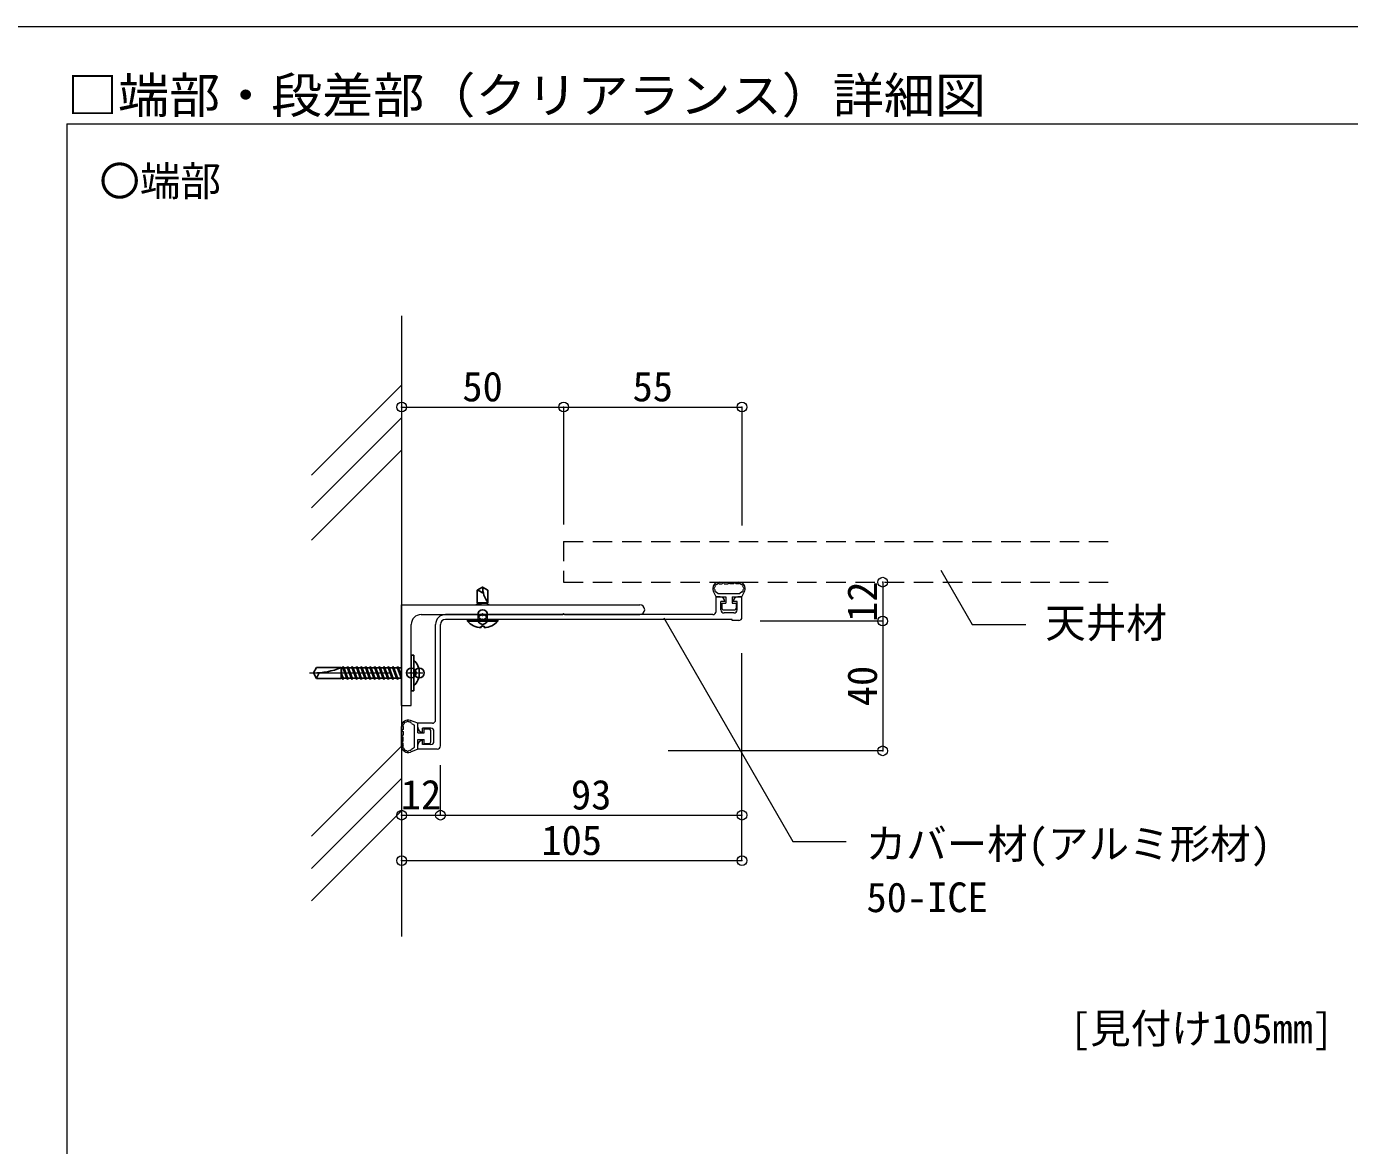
# Model space of a CAD drawing. Units: millimetres on the paper, with parts at other scales. Extents: x -195 to 195, y -140 to 138.
# Drawn here: x 48.5 to 130.1, y 68.5 to 137.5 of the extents above; entities that cross this region are included whole.
import ezdxf
from ezdxf.enums import TextEntityAlignment as Align

# ---------------------------------------------------------------- set-up
doc = ezdxf.new("R2010")
doc.units = ezdxf.units.MM
doc.header["$PDMODE"] = 32
doc.header["$PDSIZE"] = 0.6
doc.linetypes.add('CHAIN1', pattern=[8, 5, -1, 1, -1])
doc.linetypes.add('DASHED1', pattern=[1.8, 1.2, -0.6])
for name, color, linetype, lineweight in [('A-0_中心線', 4, 'CHAIN1', 9), ('A-5_寸法', 4, 'Continuous', 9), ('A-6_文字', 7, 'Continuous', 18), ('A-9_躯体他', 4, 'Continuous', 9), ('A-B_補強金具・金具・その他', 3, 'Continuous', 18), ('A-C_ビス・アンカーボルト・強調図形', 2, 'Continuous', 25), ('A-D_パネル', 4, 'DASHED1', 9), ('F-3_野縁', 7, 'Continuous', 18)]:
    doc.layers.add(name, color=color, linetype=linetype, lineweight=lineweight)
doc.layers.add('F-6_文字', color=7, linetype='Continuous')
doc.styles.add('ＭＳ ゴシック', font='')
doc.styles.get('ＭＳ ゴシック').set_extended_font_data('MS Gothic')

msp = doc.modelspace()

# ---------------------------------------------------------------- linework, layer by layer
at = {"layer": 'A-0_中心線'}
msp.add_line((65.955, 97.634), (73.464, 97.634), dxfattribs=at)
at = {"layer": 'A-5_寸法'}
for p, q in [((81.641, 114.034), (81.641, 106.782)), ((92.641, 114.034), (92.641, 106.72)), ((101.321, 100.834), (93.76, 100.834)), ((101.321, 92.834), (88.093, 92.834)), ((74.041, 88.868), (74.041, 91.944))]:
    msp.add_line(p, q, dxfattribs=at)
for points in [[(71.641, 114.034), (81.641, 114.034), (92.641, 114.034)], [(101.321, 103.234), (101.321, 100.834), (101.321, 92.834)], [(71.641, 86.062), (92.641, 86.062), (92.641, 98.854)], [(71.641, 88.868), (74.041, 88.868), (92.641, 88.868)]]:
    msp.add_lwpolyline(points, dxfattribs=at)
at = {"layer": 'A-5_寸法', "color": 7}
for p in [(71.641, 114.034), (81.641, 114.034), (92.641, 114.034), (101.321, 103.234), (101.321, 100.834), (101.321, 92.834), (71.641, 88.868), (74.041, 88.868), (92.641, 88.868), (71.641, 86.062), (92.641, 86.062)]:
    msp.add_point(p, dxfattribs=at)
at = {"layer": 'A-6_文字'}
for points in [[(104.911, 103.969), (106.848, 100.614), (110.147, 100.614)], [(87.818, 101.043), (95.788, 87.239), (99.059, 87.239)]]:
    msp.add_lwpolyline(points, dxfattribs=at)
at = {"layer": 'A-9_躯体他'}
for p, q in [((71.641, 119.652), (71.641, 81.379)), ((66.09, 109.824), (71.641, 115.376)), ((66.09, 107.824), (71.641, 113.376)), ((66.09, 105.824), (71.641, 111.376)), ((66.09, 87.575), (71.641, 93.127)), ((66.09, 85.575), (71.641, 91.127)), ((66.09, 83.575), (71.641, 89.127))]:
    msp.add_line(p, q, dxfattribs=at)
at = {"layer": 'A-B_補強金具・金具・その他'}
for p, q in [((91.241, 103.234), (92.441, 103.234)), ((91.241, 103.134), (91.421, 103.134)), ((91.541, 103.134), (91.781, 103.134)), ((92.141, 103.134), (91.901, 103.134)), ((92.441, 103.134), (92.261, 103.134)), ((91.041, 102.334), (90.867, 102.692)), ((91.041, 102.334), (91.641, 102.334)), ((91.041, 101.434), (91.041, 102.334)), ((91.291, 102.334), (91.041, 102.334)), ((91.051, 102.631), (91.165, 102.534)), ((91.165, 102.534), (92.517, 102.534)), ((91.591, 102.034), (91.341, 102.034)), ((91.341, 101.534), (91.341, 102.034)), ((91.641, 102.334), (91.641, 101.934)), ((92.041, 102.334), (92.041, 101.934)), ((92.041, 102.334), (92.641, 102.334)), ((92.641, 102.334), (92.391, 102.334)), ((92.632, 102.631), (92.517, 102.534)), ((92.641, 102.334), (92.815, 102.692)), ((92.641, 101.074), (92.641, 102.334)), ((71.641, 101.834), (86.341, 101.834)), ((71.641, 95.634), (71.641, 101.834)), ((72.841, 101.234), (76.581, 101.234)), ((76.581, 101.234), (74.341, 101.234)), ((90.841, 101.234), (76.701, 101.234)), ((76.701, 101.234), (81.581, 101.234)), ((81.641, 101.294), (81.581, 101.234)), ((81.641, 101.294), (81.701, 101.234)), ((81.701, 101.234), (86.341, 101.234)), ((91.391, 101.934), (91.391, 101.634)), ((91.391, 101.934), (91.641, 101.934)), ((91.491, 101.534), (92.191, 101.534)), ((92.141, 101.334), (91.541, 101.334)), ((92.041, 101.934), (92.291, 101.934)), ((92.291, 101.934), (92.291, 101.634)), ((72.241, 97.694), (72.241, 100.634)), ((73.741, 94.734), (73.741, 100.634)), ((74.041, 93.134), (74.041, 100.634)), ((92.041, 100.934), (74.341, 100.934)), ((72.641, 94.534), (72.183, 94.708)), ((71.641, 93.134), (71.641, 94.334)), ((71.741, 94.334), (71.741, 94.154)), ((71.741, 94.034), (71.741, 93.794)), ((72.244, 94.524), (72.441, 94.41)), ((72.441, 93.058), (72.441, 94.41)), ((72.641, 93.934), (72.641, 94.534)), ((72.641, 94.284), (72.641, 94.534)), ((73.541, 94.534), (72.641, 94.534)), ((72.641, 93.934), (73.041, 93.934)), ((73.441, 94.234), (72.941, 94.234)), ((72.941, 93.984), (72.941, 94.234)), ((73.041, 94.184), (73.341, 94.184)), ((73.041, 93.934), (73.041, 94.184)), ((73.441, 93.384), (73.441, 94.084)), ((73.641, 93.434), (73.641, 94.034)), ((71.741, 93.434), (71.741, 93.674)), ((71.741, 93.134), (71.741, 93.314)), ((72.244, 92.943), (72.441, 93.058)), ((72.641, 93.534), (73.041, 93.534)), ((72.641, 92.934), (72.641, 93.534)), ((72.941, 93.234), (72.941, 93.484)), ((73.441, 93.234), (72.941, 93.234)), ((73.041, 93.284), (73.041, 93.534)), ((73.041, 93.284), (73.341, 93.284)), ((72.641, 92.934), (72.183, 92.76))]:
    msp.add_line(p, q, dxfattribs=at)
for points in [[(92.341, 101.534), (92.341, 102.034), (92.091, 102.034)], [(92.441, 100.874), (92.041, 100.874), (92.041, 100.934)], [(71.641, 95.634), (72.241, 95.634), (72.241, 97.574)], [(73.841, 92.934), (72.641, 92.934), (72.641, 93.184)]]:
    msp.add_lwpolyline(points, dxfattribs=at)
for centre, radius, start, end in [((91.241, 102.834), 0.4, 90, 200.79657), ((90.97, 102.855), 0.0578, 107.14221, 251.25171), ((91.224, 102.851), 0.277, 149.88565, 167.74523), ((91.034, 103.019), 0.0578, 66.37918, 210.48867), ((91.224, 102.851), 0.277, 111.03344, 126.98219), ((91.186, 103.103), 0.0627, 28.88455, 174.17755), ((91.481, 103.134), 0.06, 0, 180), ((91.841, 103.134), 0.06, 0, 180), ((91.841, 103.134), 0.06, 360, 180), ((92.201, 103.134), 0.06, 360, 180), ((92.441, 102.834), 0.4, 339.20343, 90), ((92.496, 103.103), 0.0627, 5.82245, 151.11545), ((92.459, 102.851), 0.277, 53.01781, 68.96656), ((92.649, 103.019), 0.0578, 329.51133, 113.62082), ((92.459, 102.851), 0.277, 12.25477, 30.11435), ((92.713, 102.855), 0.0578, 288.74829, 72.85779), ((91.224, 102.851), 0.277, 190.64869, 206.59744), ((91.034, 102.695), 0.0664, 151.24215, 284.36724), ((91.291, 102.034), 0.3, 360, 90), ((92.391, 102.034), 0.3, 90, 180), ((92.649, 102.695), 0.0664, 255.63276, 28.75785), ((92.459, 102.851), 0.277, 333.40256, 349.35131), ((72.841, 100.634), 0.6, 90, 180), ((74.341, 100.634), 0.6, 90, 180), ((86.341, 101.534), 0.3, 270, 90), ((90.841, 101.434), 0.2, 270, 360), ((91.541, 101.534), 0.2, 180, 270), ((91.491, 101.634), 0.1, 180, 270), ((92.141, 101.534), 0.2, 270, 360), ((92.191, 101.634), 0.1, 270, 0), ((74.341, 100.634), 0.3, 90, 180), ((92.441, 101.074), 0.2, 270, 360), ((72.041, 94.334), 0.4, 69.20343, 180), ((73.541, 94.734), 0.2, 270, 360), ((71.741, 94.094), 0.06, 90, 270), ((71.772, 94.389), 0.0627, 95.82245, 241.11545), ((72.024, 94.351), 0.277, 143.01781, 158.96656), ((71.856, 94.541), 0.0578, 59.51133, 203.62082), ((72.024, 94.351), 0.277, 102.25477, 120.11435), ((72.02, 94.605), 0.0578, 18.74829, 162.85779), ((72.024, 94.351), 0.277, 63.40256, 79.35131), ((72.18, 94.541), 0.0664, 345.63276, 118.75785), ((72.941, 94.284), 0.3, 180, 270), ((73.341, 94.084), 0.1, 0, 90), ((73.441, 94.034), 0.2, 360, 90), ((72.041, 93.134), 0.4, 180, 290.79657), ((71.741, 93.734), 0.06, 90, 270), ((71.741, 93.734), 0.06, 90, 270), ((71.741, 93.374), 0.06, 90, 270), ((71.772, 93.079), 0.0627, 118.88455, 264.17755), ((72.941, 93.184), 0.3, 90, 180), ((73.341, 93.384), 0.1, 270, 0), ((73.441, 93.434), 0.2, 270, 360), ((73.841, 93.134), 0.2, 270, 360), ((72.024, 93.116), 0.277, 201.03344, 216.98219), ((71.856, 92.926), 0.0578, 156.37918, 300.48867), ((72.024, 93.116), 0.277, 239.88565, 257.74523), ((72.02, 92.862), 0.0578, 197.14221, 341.25171), ((72.024, 93.116), 0.277, 280.64869, 296.59744), ((72.18, 92.926), 0.0664, 241.24215, 14.36724)]:
    msp.add_arc(centre, radius, start, end, dxfattribs=at)
at = {"layer": 'A-C_ビス・アンカーボルト・強調図形'}
for p, q in [((76.971, 101.968), (76.971, 102.743)), ((76.341, 101.904), (76.243, 101.834)), ((76.341, 101.842), (76.25, 101.834)), ((76.331, 101.934), (76.311, 101.968)), ((76.951, 101.934), (76.331, 101.934)), ((76.331, 101.934), (76.331, 101.897)), ((76.331, 101.842), (76.331, 101.834)), ((76.422, 101.934), (76.341, 101.904)), ((76.591, 101.934), (76.341, 101.842)), ((76.641, 101.294), (76.581, 101.234)), ((76.641, 101.294), (76.701, 101.234)), ((76.941, 101.843), (76.916, 101.834)), ((77.041, 101.853), (76.941, 101.843)), ((76.951, 101.934), (76.971, 101.968)), ((76.951, 101.934), (76.951, 101.844)), ((77.041, 101.853), (77.015, 101.834)), ((75.701, 100.934), (77.581, 100.934)), ((75.701, 100.834), (75.701, 100.934)), ((75.701, 100.834), (75.701, 100.934)), ((75.701, 100.834), (77.581, 100.834)), ((76.542, 100.529), (76.741, 100.529)), ((76.542, 100.529), (76.542, 100.434)), ((76.741, 100.529), (76.741, 100.434)), ((77.581, 100.834), (77.581, 100.934)), ((67.907, 97.964), (66.392, 97.964)), ((67.941, 97.944), (67.907, 97.964)), ((68.021, 98.034), (68.093, 97.934)), ((68.021, 98.034), (68.031, 97.934)), ((68.301, 98.034), (68.373, 97.934)), ((68.301, 98.034), (68.311, 97.934)), ((68.581, 98.034), (68.653, 97.934)), ((68.581, 98.034), (68.591, 97.934)), ((68.861, 98.034), (68.933, 97.934)), ((68.861, 98.034), (68.871, 97.934)), ((69.141, 98.034), (69.213, 97.934)), ((69.141, 98.034), (69.151, 97.934)), ((69.421, 98.034), (69.493, 97.934)), ((69.421, 98.034), (69.431, 97.934)), ((69.701, 98.034), (69.773, 97.934)), ((69.701, 98.034), (69.711, 97.934)), ((69.981, 98.034), (70.053, 97.934)), ((69.981, 98.034), (69.991, 97.934)), ((70.261, 98.034), (70.333, 97.934)), ((70.261, 98.034), (70.271, 97.934)), ((70.541, 98.034), (70.613, 97.934)), ((70.541, 98.034), (70.551, 97.934)), ((70.821, 98.034), (70.893, 97.934)), ((70.821, 98.034), (70.831, 97.934)), ((71.101, 98.034), (71.173, 97.934)), ((71.101, 98.034), (71.111, 97.934)), ((71.381, 98.034), (71.453, 97.934)), ((71.381, 98.034), (71.391, 97.934)), ((72.241, 98.734), (72.241, 96.534)), ((72.241, 98.734), (72.401, 98.734)), ((72.401, 98.734), (72.401, 96.534)), ((67.941, 97.324), (67.907, 97.304)), ((67.941, 97.944), (67.941, 97.324)), ((67.941, 97.944), (68.03, 97.944)), ((67.941, 97.581), (68.032, 97.334)), ((67.941, 97.412), (67.97, 97.334)), ((67.941, 97.324), (67.977, 97.324)), ((67.97, 97.334), (68.041, 97.234)), ((68.031, 97.934), (68.25, 97.334)), ((68.032, 97.334), (68.041, 97.234)), ((68.033, 97.324), (68.257, 97.324)), ((68.093, 97.934), (68.312, 97.334)), ((68.101, 97.944), (68.31, 97.944)), ((68.25, 97.334), (68.321, 97.234)), ((68.311, 97.934), (68.53, 97.334)), ((68.312, 97.334), (68.321, 97.234)), ((68.313, 97.324), (68.537, 97.324)), ((68.373, 97.934), (68.592, 97.334)), ((68.381, 97.944), (68.59, 97.944)), ((68.53, 97.334), (68.601, 97.234)), ((68.591, 97.934), (68.81, 97.334)), ((68.592, 97.334), (68.601, 97.234)), ((68.593, 97.324), (68.817, 97.324)), ((68.653, 97.934), (68.872, 97.334)), ((68.661, 97.944), (68.87, 97.944)), ((68.81, 97.334), (68.881, 97.234)), ((68.857, 97.324), (69.081, 97.324)), ((68.871, 97.934), (69.09, 97.334)), ((68.872, 97.334), (68.881, 97.234)), ((68.873, 97.324), (69.097, 97.324)), ((68.926, 97.944), (69.15, 97.944)), ((68.926, 97.944), (69.134, 97.944)), ((68.933, 97.934), (69.152, 97.334)), ((69.09, 97.334), (69.161, 97.234)), ((69.152, 97.334), (69.161, 97.234)), ((69.153, 97.324), (69.377, 97.324)), ((69.206, 97.944), (69.43, 97.944)), ((69.213, 97.934), (69.432, 97.334)), ((69.432, 97.334), (69.441, 97.234)), ((69.433, 97.324), (69.657, 97.324)), ((69.486, 97.944), (69.71, 97.944)), ((69.493, 97.934), (69.712, 97.334)), ((69.712, 97.334), (69.721, 97.234)), ((69.713, 97.324), (69.937, 97.324)), ((69.766, 97.944), (69.99, 97.944)), ((69.773, 97.934), (69.992, 97.334)), ((69.992, 97.334), (70.001, 97.234)), ((69.993, 97.324), (70.217, 97.324)), ((70.046, 97.944), (70.27, 97.944)), ((70.053, 97.934), (70.272, 97.334)), ((70.272, 97.334), (70.281, 97.234)), ((70.273, 97.324), (70.497, 97.324)), ((70.326, 97.944), (70.83, 97.944)), ((70.333, 97.934), (70.552, 97.334)), ((70.552, 97.334), (70.561, 97.234)), ((70.553, 97.324), (70.777, 97.324)), ((70.613, 97.934), (70.832, 97.334)), ((70.832, 97.334), (70.841, 97.234)), ((70.833, 97.324), (71.057, 97.324)), ((70.886, 97.944), (71.11, 97.944)), ((70.893, 97.934), (71.112, 97.334)), ((71.112, 97.334), (71.121, 97.234)), ((71.113, 97.324), (71.337, 97.324)), ((71.166, 97.944), (71.39, 97.944)), ((71.173, 97.934), (71.392, 97.334)), ((71.392, 97.334), (71.401, 97.234)), ((71.393, 97.324), (71.617, 97.324)), ((71.446, 97.944), (71.641, 97.944)), ((71.453, 97.934), (71.641, 97.417)), ((72.181, 97.634), (72.241, 97.694)), ((72.181, 97.634), (72.241, 97.694)), ((72.181, 97.634), (72.241, 97.574)), ((72.181, 97.634), (72.241, 97.574)), ((72.241, 96.534), (72.401, 96.534))]:
    msp.add_line(p, q, dxfattribs=at)
for points in [[(76.971, 102.743), (76.641, 102.934), (76.311, 102.743)], [(76.971, 101.968), (76.311, 101.968), (76.311, 102.743)], [(66.392, 97.964), (66.201, 97.634), (66.392, 97.304)], [(67.907, 97.964), (67.907, 97.304), (66.392, 97.304)], [(69.151, 97.934), (69.37, 97.334), (69.441, 97.234)], [(69.431, 97.934), (69.65, 97.334), (69.721, 97.234)], [(69.711, 97.934), (69.93, 97.334), (70.001, 97.234)], [(69.991, 97.934), (70.21, 97.334), (70.281, 97.234)], [(70.271, 97.934), (70.49, 97.334), (70.561, 97.234)], [(70.551, 97.934), (70.77, 97.334), (70.841, 97.234)], [(70.831, 97.934), (71.05, 97.334), (71.121, 97.234)], [(71.111, 97.934), (71.33, 97.334), (71.401, 97.234)], [(71.391, 97.934), (71.61, 97.334), (71.641, 97.29)]]:
    msp.add_lwpolyline(points, dxfattribs=at)
for centre, radius, start, end in [((78.218, 102.934), 1.577, 180, 217.74514), ((78.442, 106.153), 4, 238.15398, 243.97248), ((76.641, 101.234), 0.06, 180, 0), ((76.606, 101.652), 1.22, 222.12359, 266.9688), ((76.677, 101.652), 1.22, 273.0312, 317.87641), ((66.217, 102.124), 4.491, 269.80088, 292.10275), ((71.63, 97.634), 1.111, 313.94902, 46.05098), ((62.982, 99.434), 4, 328.15398, 333.4584)]:
    msp.add_arc(centre, radius, start, end, dxfattribs=at)
for p in [(76.641, 101.234), (76.641, 100.934), (72.241, 97.634), (72.741, 97.634)]:
    msp.add_point(p, dxfattribs=at)
at = {"layer": 'A-D_パネル'}
for p, q in [((81.641, 105.734), (115.409, 105.734)), ((81.641, 105.734), (81.641, 103.234)), ((81.641, 103.234), (115.409, 103.234))]:
    msp.add_line(p, q, dxfattribs=at)
at = {"layer": 'F-3_野縁', "color": 3}
for q in [(51, -117.5), (191, 131.5)]:
    msp.add_line((51, 131.5), q, dxfattribs=at)
msp.add_lwpolyline([(-195, 137.5), (195, 137.5), (195, -137.5)], dxfattribs=at)

# ---------------------------------------------------------------- texts
at = {"layer": 'A-5_寸法', "style": 'ＭＳ ゴシック'}
for s, p in [('50', (75.391, 113.834)), ('55', (85.891, 113.834)), ('12', (71.591, 88.668)), ('93', (82.091, 88.668)), ('105', (80.266, 85.862))]:
    msp.add_text(s, height=1.833, dxfattribs=at).set_placement(p, align=Align.BOTTOM_LEFT)
for s, p in [('12', (101.521, 100.784)), ('40', (101.521, 95.584))]:
    msp.add_text(s, height=1.833, rotation=90, dxfattribs=at).set_placement(p, align=Align.BOTTOM_LEFT)
at = {"layer": 'A-6_文字', "style": 'ＭＳ ゴシック'}
for s, p in [('〇端部', (53, 126.5)), ('天井材', (111.352, 99.263)), ('カバー材(アルミ形材)', (100.274, 85.634)), ('50-ICE', (100.324, 82.338)), ('[見付け105mm]', (112.875, 74.25))]:
    msp.add_text(s, height=1.833, dxfattribs=at).set_placement(p, align=Align.BOTTOM_LEFT)
at = {"layer": 'F-6_文字', "style": 'ＭＳ ゴシック', "width": 1.05}
msp.add_text('□端部・段差部（クリアランス）詳細図', height=2.199, dxfattribs=at).set_placement((51, 131.5), align=Align.BOTTOM_LEFT)

doc.saveas('drawing.dxf')
